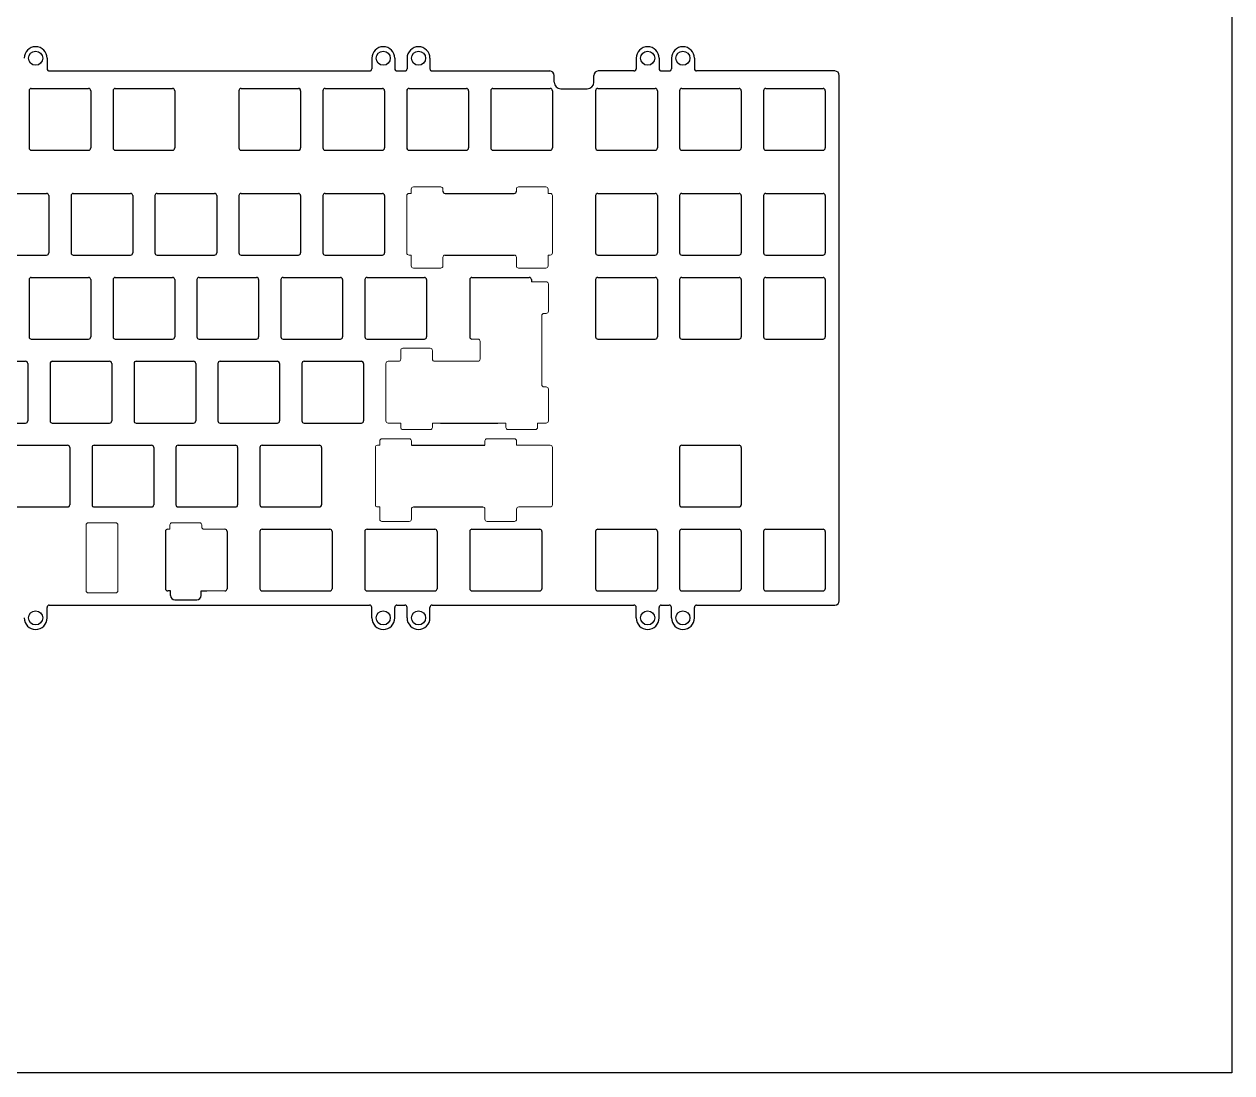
# Model space of a CAD drawing. Header units: millimetres. Extents: x 2604 to 3137, y 1244 to 1720.
# Drawn here: x 2862.5 to 3136.6, y 1244.1 to 1482 of the extents above; entities that cross this region are included whole.
import ezdxf

# ---------------------------------------------------------------- set-up
doc = ezdxf.new("R2010")
doc.units = ezdxf.units.MM

msp = doc.modelspace()

# ---------------------------------------------------------------- linework, layer by layer
for p, q in [((2867.67, 1474.28), (2867.67, 1471.88)), ((2941.37, 1474.28), (2941.37, 1471.88)), ((2946.57, 1474.28), (2946.57, 1471.88)), ((2949.37, 1474.28), (2949.37, 1471.88)), ((2954.57, 1474.28), (2954.57, 1471.88)), ((3001.37, 1474.28), (3001.37, 1471.88)), ((3006.57, 1474.28), (3006.57, 1471.88)), ((3009.37, 1474.28), (3009.37, 1471.88)), ((3014.57, 1474.28), (3014.57, 1471.88)), ((2868.17, 1471.38), (2940.87, 1471.38)), ((2947.07, 1471.38), (2948.87, 1471.38)), ((2955.07, 1471.38), (2981.77, 1471.38)), ((2982.77, 1468.86), (2982.77, 1470.4)), ((2991.77, 1468.86), (2991.77, 1470.38)), ((3000.87, 1471.38), (2992.77, 1471.38)), ((3007.07, 1471.38), (3008.87, 1471.38)), ((3046.47, 1471.38), (3015.07, 1471.38)), ((3047.47, 1351.18), (3047.47, 1470.38)), ((2863.59, 1466.91), (2863.59, 1453.91)), ((2864.09, 1467.41), (2877.09, 1467.41)), ((2877.59, 1466.91), (2877.59, 1453.91)), ((2882.64, 1466.91), (2882.64, 1453.91)), ((2883.14, 1467.41), (2896.14, 1467.41)), ((2896.64, 1466.91), (2896.64, 1453.91)), ((2911.22, 1466.91), (2911.22, 1453.91)), ((2911.72, 1467.41), (2924.72, 1467.41)), ((2925.22, 1466.91), (2925.22, 1453.91)), ((2930.27, 1466.91), (2930.27, 1453.91)), ((2930.77, 1467.41), (2943.77, 1467.41)), ((2944.27, 1466.91), (2944.27, 1453.91)), ((2949.32, 1466.91), (2949.32, 1453.91)), ((2949.82, 1467.41), (2962.82, 1467.41)), ((2963.32, 1466.91), (2963.32, 1453.91)), ((2968.37, 1466.91), (2968.37, 1453.91)), ((2968.87, 1467.41), (2981.87, 1467.41)), ((2982.37, 1466.91), (2982.37, 1453.91)), ((2984.27, 1467.36), (2990.27, 1467.36)), ((2992.17, 1466.91), (2992.17, 1453.91)), ((2992.67, 1467.41), (3005.67, 1467.41)), ((3006.17, 1466.91), (3006.17, 1453.91)), ((3011.22, 1466.91), (3011.22, 1453.91)), ((3011.72, 1467.41), (3024.72, 1467.41)), ((3025.22, 1466.91), (3025.22, 1453.91)), ((3030.27, 1466.91), (3030.27, 1453.91)), ((3030.77, 1467.41), (3043.77, 1467.41)), ((3044.27, 1466.91), (3044.27, 1453.91)), ((2864.09, 1453.41), (2877.09, 1453.41)), ((2883.14, 1453.41), (2896.14, 1453.41)), ((2911.72, 1453.41), (2924.72, 1453.41)), ((2930.77, 1453.41), (2943.77, 1453.41)), ((2949.82, 1453.41), (2962.82, 1453.41)), ((2968.87, 1453.41), (2981.87, 1453.41)), ((2992.67, 1453.41), (3005.67, 1453.41)), ((3011.72, 1453.41), (3024.72, 1453.41)), ((3030.77, 1453.41), (3043.77, 1453.41)), ((2854.56, 1443.6), (2867.56, 1443.6)), ((2868.06, 1443.1), (2868.06, 1430.1)), ((2873.11, 1443.1), (2873.11, 1430.1)), ((2873.61, 1443.6), (2886.61, 1443.6)), ((2887.11, 1443.1), (2887.11, 1430.1)), ((2892.16, 1443.1), (2892.16, 1430.1)), ((2892.66, 1443.6), (2905.66, 1443.6)), ((2906.16, 1443.1), (2906.16, 1430.1)), ((2911.21, 1443.1), (2911.21, 1430.1)), ((2911.71, 1443.6), (2924.71, 1443.6)), ((2925.21, 1443.1), (2925.21, 1430.1)), ((2930.26, 1443.1), (2930.26, 1430.1)), ((2930.76, 1443.6), (2943.76, 1443.6)), ((2944.26, 1443.1), (2944.26, 1430.1)), ((2958, 1443.6), (2973.68, 1443.6)), ((2992.17, 1443.1), (2992.17, 1430.1)), ((2992.67, 1443.6), (3005.67, 1443.6)), ((3006.17, 1443.1), (3006.17, 1430.1)), ((3011.22, 1443.1), (3011.22, 1430.1)), ((3011.72, 1443.6), (3024.72, 1443.6)), ((3025.22, 1443.1), (3025.22, 1430.1)), ((3030.27, 1443.1), (3030.27, 1430.1)), ((3030.77, 1443.6), (3043.77, 1443.6)), ((3044.27, 1443.1), (3044.27, 1430.1)), ((2854.56, 1429.6), (2867.56, 1429.6)), ((2873.61, 1429.6), (2886.61, 1429.6)), ((2892.66, 1429.6), (2905.66, 1429.6)), ((2911.71, 1429.6), (2924.71, 1429.6)), ((2930.76, 1429.6), (2943.76, 1429.6)), ((2958, 1429.6), (2973.68, 1429.6)), ((2992.67, 1429.6), (3005.67, 1429.6)), ((3011.72, 1429.6), (3024.72, 1429.6)), ((3030.77, 1429.6), (3043.77, 1429.6)), ((2863.59, 1424.05), (2863.59, 1411.05)), ((2864.09, 1424.55), (2877.09, 1424.55)), ((2877.59, 1424.05), (2877.59, 1411.05)), ((2882.64, 1424.05), (2882.64, 1411.05)), ((2883.14, 1424.55), (2896.14, 1424.55)), ((2896.64, 1424.05), (2896.64, 1411.05)), ((2901.69, 1424.05), (2901.69, 1411.05)), ((2902.19, 1424.55), (2915.19, 1424.55)), ((2915.69, 1424.05), (2915.69, 1411.05)), ((2920.74, 1424.05), (2920.74, 1411.05)), ((2921.24, 1424.55), (2934.24, 1424.55)), ((2934.74, 1424.05), (2934.74, 1411.05)), ((2939.79, 1424.05), (2939.79, 1411.05)), ((2940.29, 1424.55), (2953.29, 1424.55)), ((2953.79, 1424.05), (2953.79, 1411.05)), ((2963.6, 1424.05), (2963.6, 1411.05)), ((2964.1, 1424.55), (2977.1, 1424.55)), ((2977.6, 1424.05), (2977.6, 1423.56)), ((2992.17, 1424.05), (2992.17, 1411.05)), ((2992.67, 1424.55), (3005.67, 1424.55)), ((3006.17, 1424.05), (3006.17, 1411.05)), ((3011.22, 1424.05), (3011.22, 1411.05)), ((3011.72, 1424.55), (3024.72, 1424.55)), ((3025.22, 1424.05), (3025.22, 1411.05)), ((3030.27, 1424.05), (3030.27, 1411.05)), ((3030.77, 1424.55), (3043.77, 1424.55)), ((3044.27, 1424.05), (3044.27, 1411.05)), ((2864.09, 1410.55), (2877.09, 1410.55)), ((2883.14, 1410.55), (2896.14, 1410.55)), ((2902.19, 1410.55), (2915.19, 1410.55)), ((2921.24, 1410.55), (2934.24, 1410.55)), ((2940.29, 1410.55), (2953.29, 1410.55)), ((2992.67, 1410.55), (3005.67, 1410.55)), ((3011.72, 1410.55), (3024.72, 1410.55)), ((3030.77, 1410.55), (3043.77, 1410.55)), ((2849.8, 1405.5), (2862.8, 1405.5)), ((2863.3, 1405), (2863.3, 1392)), ((2868.35, 1405), (2868.35, 1392)), ((2868.85, 1405.5), (2881.85, 1405.5)), ((2882.35, 1405), (2882.35, 1392)), ((2887.4, 1405), (2887.4, 1392)), ((2887.9, 1405.5), (2900.9, 1405.5)), ((2901.4, 1405), (2901.4, 1392)), ((2906.45, 1405), (2906.45, 1392)), ((2906.95, 1405.5), (2919.95, 1405.5)), ((2920.45, 1405), (2920.45, 1392)), ((2925.5, 1405), (2925.5, 1392)), ((2926, 1405.5), (2939, 1405.5)), ((2939.5, 1405), (2939.5, 1392)), ((2849.8, 1391.5), (2862.8, 1391.5)), ((2868.85, 1391.5), (2881.85, 1391.5)), ((2887.9, 1391.5), (2900.9, 1391.5)), ((2906.95, 1391.5), (2919.95, 1391.5)), ((2926, 1391.5), (2939, 1391.5)), ((2956.96, 1391.5), (2969.96, 1391.5)), ((2859.32, 1386.45), (2872.32, 1386.45)), ((2872.82, 1385.95), (2872.82, 1372.95)), ((2877.87, 1385.95), (2877.87, 1372.95)), ((2878.37, 1386.45), (2891.37, 1386.45)), ((2891.87, 1385.95), (2891.87, 1372.95)), ((2896.92, 1385.95), (2896.92, 1372.95)), ((2897.42, 1386.45), (2910.42, 1386.45)), ((2910.92, 1385.95), (2910.92, 1372.95)), ((2915.97, 1385.95), (2915.97, 1372.95)), ((2916.47, 1386.45), (2929.47, 1386.45)), ((2929.97, 1385.95), (2929.97, 1372.95)), ((2950.36, 1386.45), (2967.03, 1386.45)), ((3011.22, 1385.95), (3011.22, 1372.95)), ((3011.72, 1386.45), (3024.72, 1386.45)), ((3025.22, 1385.95), (3025.22, 1372.95)), ((2859.32, 1372.45), (2872.32, 1372.45)), ((2878.37, 1372.45), (2891.37, 1372.45)), ((2897.42, 1372.45), (2910.42, 1372.45)), ((2916.47, 1372.45), (2929.47, 1372.45)), ((2950.86, 1372.45), (2966.53, 1372.45)), ((3011.72, 1372.45), (3024.72, 1372.45)), ((2894.54, 1366.9), (2894.54, 1353.9)), ((2908.54, 1366.9), (2908.54, 1353.9)), ((2915.97, 1366.9), (2915.97, 1353.9)), ((2916.47, 1367.4), (2931.86, 1367.4)), ((2932.36, 1366.9), (2932.36, 1353.9)), ((2939.78, 1366.9), (2939.78, 1353.9)), ((2940.28, 1367.4), (2955.67, 1367.4)), ((2956.17, 1366.9), (2956.17, 1353.9)), ((2963.59, 1366.9), (2963.59, 1353.9)), ((2964.09, 1367.4), (2979.48, 1367.4)), ((2979.98, 1366.9), (2979.98, 1353.9)), ((2992.17, 1366.9), (2992.17, 1353.9)), ((2992.67, 1367.4), (3005.67, 1367.4)), ((3006.17, 1366.9), (3006.17, 1353.9)), ((3011.22, 1366.9), (3011.22, 1353.9)), ((3011.72, 1367.4), (3024.72, 1367.4)), ((3025.22, 1366.9), (3025.22, 1353.9)), ((3030.27, 1366.9), (3030.27, 1353.9)), ((3030.77, 1367.4), (3043.77, 1367.4)), ((3044.27, 1366.9), (3044.27, 1353.9)), ((2895.66, 1353.4), (2895.04, 1353.4)), ((2895.66, 1353.4), (2895.66, 1353.4)), ((2895.66, 1352.4), (2895.66, 1353.4)), ((2896.66, 1351.4), (2901.66, 1351.4)), ((2902.66, 1353.4), (2902.66, 1353.4)), ((2902.66, 1352.4), (2902.66, 1353.4)), ((2902.66, 1353.4), (2903.94, 1353.4)), ((2916.47, 1353.4), (2931.86, 1353.4)), ((2940.28, 1353.4), (2955.67, 1353.4)), ((2964.09, 1353.4), (2979.48, 1353.4)), ((2992.67, 1353.4), (3005.67, 1353.4)), ((3011.72, 1353.4), (3024.72, 1353.4)), ((3030.77, 1353.4), (3043.77, 1353.4)), ((2867.67, 1347.28), (2867.67, 1349.68)), ((2868.17, 1350.18), (2940.87, 1350.18)), ((2941.37, 1347.28), (2941.37, 1349.68)), ((2946.57, 1347.28), (2946.57, 1349.68)), ((2947.07, 1350.18), (2948.87, 1350.18)), ((2949.37, 1347.28), (2949.37, 1349.68)), ((2954.57, 1347.28), (2954.57, 1349.68)), ((2955.07, 1350.18), (3000.87, 1350.18)), ((3001.37, 1347.28), (3001.37, 1349.68)), ((3006.57, 1347.28), (3006.57, 1349.68)), ((3007.07, 1350.18), (3008.87, 1350.18)), ((3009.37, 1347.28), (3009.37, 1349.68)), ((3014.57, 1347.28), (3014.57, 1349.68)), ((3015.07, 1350.18), (3046.47, 1350.18))]:
    msp.add_line(p, q)
at = {"color": 7, "linetype": 'Continuous', "lineweight": 15}
for p, q in [((2863.59, 1453.91), (2863.59, 1466.91)), ((2864.09, 1467.41), (2877.09, 1467.41)), ((2877.59, 1453.91), (2877.59, 1466.91)), ((2882.64, 1453.91), (2882.64, 1466.91)), ((2883.14, 1467.41), (2896.14, 1467.41)), ((2896.64, 1453.91), (2896.64, 1466.91)), ((2911.21, 1453.91), (2911.21, 1466.91)), ((2911.71, 1467.41), (2924.71, 1467.41)), ((2925.21, 1453.91), (2925.21, 1466.91)), ((2930.26, 1453.91), (2930.26, 1466.91)), ((2930.76, 1467.41), (2943.76, 1467.41)), ((2944.26, 1453.91), (2944.26, 1466.91)), ((2949.31, 1453.91), (2949.31, 1466.91)), ((2949.81, 1467.41), (2962.81, 1467.41)), ((2963.31, 1453.91), (2963.31, 1466.91)), ((2968.36, 1453.91), (2968.36, 1466.91)), ((2968.86, 1467.41), (2981.86, 1467.41)), ((2982.36, 1453.91), (2982.36, 1466.91)), ((2992.17, 1453.91), (2992.17, 1466.91)), ((2992.67, 1467.41), (3005.67, 1467.41)), ((3006.17, 1453.91), (3006.17, 1466.91)), ((3011.22, 1453.91), (3011.22, 1466.91)), ((3011.72, 1467.41), (3024.72, 1467.41)), ((3025.22, 1453.91), (3025.22, 1466.91)), ((3030.27, 1453.91), (3030.27, 1466.91)), ((3030.77, 1467.41), (3043.77, 1467.41)), ((3044.27, 1453.91), (3044.27, 1466.91)), ((2864.09, 1453.41), (2877.09, 1453.41)), ((2883.14, 1453.41), (2896.14, 1453.41)), ((2911.71, 1453.41), (2924.71, 1453.41)), ((2930.76, 1453.41), (2943.76, 1453.41)), ((2949.81, 1453.41), (2962.81, 1453.41)), ((2968.86, 1453.41), (2981.86, 1453.41)), ((2992.67, 1453.41), (3005.67, 1453.41)), ((3011.72, 1453.41), (3024.72, 1453.41)), ((3030.77, 1453.41), (3043.77, 1453.41)), ((2950.3, 1443.6), (2950.3, 1444.58)), ((2950.8, 1445.08), (2957, 1445.08)), ((2957.5, 1444.1), (2957.5, 1444.58)), ((2974.18, 1444.1), (2974.18, 1444.58)), ((2974.67, 1445.08), (2980.88, 1445.08)), ((2981.38, 1443.6), (2981.38, 1444.58)), ((2854.56, 1443.6), (2867.56, 1443.6)), ((2868.06, 1430.1), (2868.06, 1443.1)), ((2873.11, 1430.1), (2873.11, 1443.1)), ((2873.61, 1443.6), (2886.61, 1443.6)), ((2887.11, 1430.1), (2887.11, 1443.1)), ((2892.16, 1430.1), (2892.16, 1443.1)), ((2892.66, 1443.6), (2905.66, 1443.6)), ((2906.16, 1430.1), (2906.16, 1443.1)), ((2911.21, 1430.1), (2911.21, 1443.1)), ((2911.71, 1443.6), (2924.71, 1443.6)), ((2925.21, 1430.1), (2925.21, 1443.1)), ((2930.26, 1430.1), (2930.26, 1443.1)), ((2930.76, 1443.6), (2943.76, 1443.6)), ((2944.26, 1430.1), (2944.26, 1443.1)), ((2949.31, 1430.1), (2949.31, 1443.1)), ((2949.81, 1443.6), (2950.3, 1443.6)), ((2981.38, 1443.6), (2981.86, 1443.6)), ((2982.36, 1430.1), (2982.36, 1443.1)), ((2992.17, 1430.1), (2992.17, 1443.1)), ((2992.67, 1443.6), (3005.67, 1443.6)), ((3006.17, 1430.1), (3006.17, 1443.1)), ((3011.22, 1430.1), (3011.22, 1443.1)), ((3011.72, 1443.6), (3024.72, 1443.6)), ((3025.22, 1430.1), (3025.22, 1443.1)), ((3030.27, 1430.1), (3030.27, 1443.1)), ((3030.77, 1443.6), (3043.77, 1443.6)), ((3044.27, 1430.1), (3044.27, 1443.1)), ((2854.56, 1429.6), (2867.56, 1429.6)), ((2873.61, 1429.6), (2886.61, 1429.6)), ((2892.66, 1429.6), (2905.66, 1429.6)), ((2911.71, 1429.6), (2924.71, 1429.6)), ((2930.76, 1429.6), (2943.76, 1429.6)), ((2949.81, 1429.6), (2950.3, 1429.6)), ((2950.3, 1427.14), (2950.3, 1429.6)), ((2957.5, 1427.14), (2957.5, 1429.1)), ((2974.18, 1427.14), (2974.18, 1429.1)), ((2981.38, 1429.6), (2981.86, 1429.6)), ((2981.38, 1427.14), (2981.38, 1429.6)), ((2992.67, 1429.6), (3005.67, 1429.6)), ((3011.72, 1429.6), (3024.72, 1429.6)), ((3030.77, 1429.6), (3043.77, 1429.6)), ((2950.8, 1426.64), (2957, 1426.64)), ((2974.67, 1426.64), (2980.88, 1426.64)), ((2863.59, 1411.05), (2863.59, 1424.05)), ((2864.09, 1424.55), (2877.09, 1424.55)), ((2877.59, 1411.05), (2877.59, 1424.05)), ((2882.64, 1411.05), (2882.64, 1424.05)), ((2883.14, 1424.55), (2896.14, 1424.55)), ((2896.64, 1411.05), (2896.64, 1424.05)), ((2901.69, 1411.05), (2901.69, 1424.05)), ((2902.19, 1424.55), (2915.19, 1424.55)), ((2915.69, 1411.05), (2915.69, 1424.05)), ((2920.74, 1411.05), (2920.74, 1424.05)), ((2921.24, 1424.55), (2934.24, 1424.55)), ((2934.74, 1411.05), (2934.74, 1424.05)), ((2939.79, 1411.05), (2939.79, 1424.05)), ((2940.29, 1424.55), (2953.29, 1424.55)), ((2953.79, 1411.05), (2953.79, 1424.05)), ((2977.6, 1423.56), (2977.6, 1424.05)), ((2977.6, 1423.56), (2980.93, 1423.56)), ((2981.43, 1423.06), (2981.43, 1416.86)), ((2992.17, 1411.05), (2992.17, 1424.05)), ((2992.67, 1424.55), (3005.67, 1424.55)), ((3006.17, 1411.05), (3006.17, 1424.05)), ((3011.22, 1411.05), (3011.22, 1424.05)), ((3011.72, 1424.55), (3024.72, 1424.55)), ((3025.22, 1411.05), (3025.22, 1424.05)), ((3030.27, 1411.05), (3030.27, 1424.05)), ((3030.77, 1424.55), (3043.77, 1424.55)), ((3044.27, 1411.05), (3044.27, 1424.05)), ((2979.95, 1415.86), (2979.95, 1400.19)), ((2980.45, 1416.36), (2980.93, 1416.36)), ((2864.09, 1410.55), (2877.09, 1410.55)), ((2883.14, 1410.55), (2896.14, 1410.55)), ((2902.19, 1410.55), (2915.19, 1410.55)), ((2921.24, 1410.55), (2934.24, 1410.55)), ((2940.29, 1410.55), (2953.29, 1410.55)), ((2964.1, 1410.55), (2965.45, 1410.55)), ((2965.95, 1410.05), (2965.95, 1406)), ((2992.67, 1410.55), (3005.67, 1410.55)), ((3011.72, 1410.55), (3024.72, 1410.55)), ((3030.77, 1410.55), (3043.77, 1410.55)), ((2947.92, 1407.95), (2947.92, 1406)), ((2954.62, 1408.45), (2948.42, 1408.45)), ((2955.12, 1407.95), (2955.12, 1406)), ((2849.8, 1405.5), (2862.8, 1405.5)), ((2863.3, 1392), (2863.3, 1405)), ((2868.35, 1392), (2868.35, 1405)), ((2868.85, 1405.5), (2881.85, 1405.5)), ((2882.35, 1392), (2882.35, 1405)), ((2887.4, 1392), (2887.4, 1405)), ((2887.9, 1405.5), (2900.9, 1405.5)), ((2901.4, 1392), (2901.4, 1405)), ((2906.45, 1392), (2906.45, 1405)), ((2906.95, 1405.5), (2919.95, 1405.5)), ((2920.45, 1392), (2920.45, 1405)), ((2925.5, 1392), (2925.5, 1405)), ((2926, 1405.5), (2939, 1405.5)), ((2939.5, 1392), (2939.5, 1405)), ((2944.55, 1405), (2944.55, 1392)), ((2947.42, 1405.5), (2945.05, 1405.5)), ((2965.45, 1405.5), (2955.62, 1405.5)), ((2980.45, 1399.69), (2980.93, 1399.69)), ((2981.43, 1399.19), (2981.43, 1392)), ((2849.8, 1391.5), (2862.8, 1391.5)), ((2868.85, 1391.5), (2881.85, 1391.5)), ((2887.9, 1391.5), (2900.9, 1391.5)), ((2906.95, 1391.5), (2919.95, 1391.5)), ((2926, 1391.5), (2939, 1391.5)), ((2947.92, 1391.5), (2945.05, 1391.5)), ((2947.92, 1390.51), (2947.92, 1391.5)), ((2954.62, 1390.01), (2948.42, 1390.01)), ((2971.79, 1391.5), (2955.12, 1391.5)), ((2955.12, 1391.5), (2955.12, 1390.51)), ((2971.79, 1391.5), (2971.79, 1390.51)), ((2978.49, 1390.01), (2972.29, 1390.01)), ((2978.99, 1391.5), (2980.93, 1391.5)), ((2978.99, 1391.5), (2978.99, 1390.51)), ((2943.16, 1386.45), (2943.16, 1387.43)), ((2943.66, 1387.93), (2949.86, 1387.93)), ((2950.36, 1386.45), (2950.36, 1387.43)), ((2967.03, 1386.45), (2967.03, 1387.43)), ((2967.53, 1387.93), (2973.73, 1387.93)), ((2974.23, 1386.45), (2974.23, 1387.43)), ((2859.32, 1386.45), (2872.32, 1386.45)), ((2872.82, 1372.95), (2872.82, 1385.95)), ((2877.87, 1372.95), (2877.87, 1385.95)), ((2878.37, 1386.45), (2891.37, 1386.45)), ((2891.87, 1372.95), (2891.87, 1385.95)), ((2896.92, 1372.95), (2896.92, 1385.95)), ((2897.42, 1386.45), (2910.42, 1386.45)), ((2910.92, 1372.95), (2910.92, 1385.95)), ((2915.97, 1372.95), (2915.97, 1385.95)), ((2916.47, 1386.45), (2929.47, 1386.45)), ((2929.97, 1372.95), (2929.97, 1385.95)), ((2942.17, 1372.95), (2942.17, 1385.95)), ((2942.67, 1386.45), (2943.16, 1386.45)), ((2981.86, 1386.45), (2974.23, 1386.45)), ((2982.36, 1372.95), (2982.36, 1385.95)), ((3011.22, 1372.95), (3011.22, 1385.95)), ((3011.72, 1386.45), (3024.72, 1386.45)), ((3025.22, 1372.95), (3025.22, 1385.95)), ((2859.32, 1372.45), (2872.32, 1372.45)), ((2878.37, 1372.45), (2891.37, 1372.45)), ((2897.42, 1372.45), (2910.42, 1372.45)), ((2916.47, 1372.45), (2929.47, 1372.45)), ((2942.67, 1372.45), (2943.16, 1372.45)), ((2943.16, 1369.69), (2943.16, 1372.45)), ((2950.36, 1369.69), (2950.36, 1371.95)), ((2967.03, 1369.69), (2967.03, 1371.95)), ((2974.23, 1369.69), (2974.23, 1371.95)), ((2981.86, 1372.45), (2974.73, 1372.45)), ((3011.72, 1372.45), (3024.72, 1372.45)), ((2876.54, 1353.44), (2876.54, 1368.38)), ((2877.04, 1368.88), (2883.24, 1368.88)), ((2883.74, 1353.44), (2883.74, 1368.38)), ((2895.56, 1367.4), (2895.56, 1368.38)), ((2896.06, 1368.88), (2902.26, 1368.88)), ((2902.76, 1367.9), (2902.76, 1368.38)), ((2943.66, 1369.19), (2949.86, 1369.19)), ((2967.53, 1369.19), (2973.73, 1369.19)), ((2894.54, 1353.9), (2894.54, 1366.9)), ((2895.04, 1367.4), (2895.56, 1367.4)), ((2908.04, 1367.4), (2903.26, 1367.4)), ((2908.54, 1353.9), (2908.54, 1366.9)), ((2915.97, 1353.9), (2915.97, 1366.9)), ((2916.47, 1367.4), (2931.86, 1367.4)), ((2932.36, 1353.9), (2932.36, 1366.9)), ((2939.79, 1353.9), (2939.79, 1366.9)), ((2940.29, 1367.4), (2955.67, 1367.4)), ((2956.17, 1353.9), (2956.17, 1366.9)), ((2963.6, 1353.9), (2963.6, 1366.9)), ((2964.1, 1367.4), (2979.48, 1367.4)), ((2979.98, 1353.9), (2979.98, 1366.9)), ((2992.17, 1353.9), (2992.17, 1366.9)), ((2992.67, 1367.4), (3005.67, 1367.4)), ((3006.17, 1353.9), (3006.17, 1366.9)), ((3011.22, 1353.9), (3011.22, 1366.9)), ((3011.72, 1367.4), (3024.72, 1367.4)), ((3025.22, 1353.9), (3025.22, 1366.9)), ((3030.27, 1353.9), (3030.27, 1366.9)), ((3030.77, 1367.4), (3043.77, 1367.4)), ((3044.27, 1353.9), (3044.27, 1366.9)), ((2877.04, 1352.94), (2883.24, 1352.94)), ((2895.04, 1353.4), (2895.36, 1353.4)), ((2908.04, 1353.4), (2902.96, 1353.4)), ((2916.47, 1353.4), (2931.86, 1353.4)), ((2940.29, 1353.4), (2955.67, 1353.4)), ((2964.1, 1353.4), (2979.48, 1353.4)), ((2992.67, 1353.4), (3005.67, 1353.4)), ((3011.72, 1353.4), (3024.72, 1353.4)), ((3030.77, 1353.4), (3043.77, 1353.4))]:
    msp.add_line(p, q, dxfattribs=at)
msp.add_lwpolyline([(2603.59, 1719.96), (3136.55, 1719.96), (3136.55, 1244.05), (2603.59, 1244.05)], close=True)
for centre in [(2865.07, 1474.28), (2943.97, 1474.28), (2951.97, 1474.28), (3003.97, 1474.28), (3011.97, 1474.28), (2865.07, 1347.28), (2943.97, 1347.28), (2951.97, 1347.28), (3003.97, 1347.28), (3011.97, 1347.28)]:
    msp.add_circle(centre, 1.6)
for centre, radius, start, end in [((2865.07, 1474.28), 2.6, 0, 180), ((2943.97, 1474.28), 2.6, 0, 180), ((2951.97, 1474.28), 2.6, 0, 180), ((3003.97, 1474.28), 2.6, 0, 180), ((3011.97, 1474.28), 2.6, 0, 180), ((2868.17, 1471.88), 0.5, 180, 270), ((2940.87, 1471.88), 0.5, 270, 0), ((2947.07, 1471.88), 0.5, 180, 270), ((2948.87, 1471.88), 0.5, 270, 0), ((2955.07, 1471.88), 0.5, 180, 270), ((3000.87, 1471.88), 0.5, 270, 0), ((3007.07, 1471.88), 0.5, 180, 270), ((3008.87, 1471.88), 0.5, 270, 0), ((3015.07, 1471.88), 0.5, 180, 270), ((2981.77, 1470.38), 1, 360, 90), ((2992.77, 1470.38), 1, 90, 180), ((3046.47, 1470.38), 1, 0, 90), ((2864.09, 1466.91), 0.5, 90, 180), ((2877.09, 1466.91), 0.5, 0, 90), ((2883.14, 1466.91), 0.5, 90, 180), ((2896.14, 1466.91), 0.5, 0, 90), ((2911.72, 1466.91), 0.5, 90, 180), ((2924.72, 1466.91), 0.5, 0, 90), ((2930.77, 1466.91), 0.5, 90, 180), ((2943.77, 1466.91), 0.5, 0, 90), ((2949.82, 1466.91), 0.5, 90, 180), ((2962.82, 1466.91), 0.5, 0, 90), ((2968.87, 1466.91), 0.5, 90, 180), ((2981.87, 1466.91), 0.5, 0, 90), ((2984.27, 1468.86), 1.5, 180, 270), ((2990.27, 1468.86), 1.5, 270, 0), ((2992.67, 1466.91), 0.5, 90, 180), ((3005.67, 1466.91), 0.5, 0, 90), ((3011.72, 1466.91), 0.5, 90, 180), ((3024.72, 1466.91), 0.5, 0, 90), ((3030.77, 1466.91), 0.5, 90, 180), ((3043.77, 1466.91), 0.5, 0, 90), ((2864.09, 1453.91), 0.5, 180, 270), ((2877.09, 1453.91), 0.5, 270, 0), ((2883.14, 1453.91), 0.5, 180, 270), ((2896.14, 1453.91), 0.5, 270, 0), ((2911.72, 1453.91), 0.5, 180, 270), ((2924.72, 1453.91), 0.5, 270, 0), ((2930.77, 1453.91), 0.5, 180, 270), ((2943.77, 1453.91), 0.5, 270, 0), ((2949.82, 1453.91), 0.5, 180, 270), ((2962.82, 1453.91), 0.5, 270, 0), ((2968.87, 1453.91), 0.5, 180, 270), ((2981.87, 1453.91), 0.5, 270, 0), ((2992.67, 1453.91), 0.5, 180, 270), ((3005.67, 1453.91), 0.5, 270, 0), ((3011.72, 1453.91), 0.5, 180, 270), ((3024.72, 1453.91), 0.5, 270, 0), ((3030.77, 1453.91), 0.5, 180, 270), ((3043.77, 1453.91), 0.5, 270, 0), ((2867.56, 1443.1), 0.5, 0, 90), ((2873.61, 1443.1), 0.5, 90, 180), ((2886.61, 1443.1), 0.5, 0, 90), ((2892.66, 1443.1), 0.5, 90, 180), ((2905.66, 1443.1), 0.5, 0, 90), ((2911.71, 1443.1), 0.5, 90, 180), ((2924.71, 1443.1), 0.5, 0, 90), ((2930.76, 1443.1), 0.5, 90, 180), ((2943.76, 1443.1), 0.5, 0, 90), ((2958, 1444.1), 0.5, 180, 270), ((2973.68, 1444.1), 0.5, 270, 0), ((2992.67, 1443.1), 0.5, 90, 180), ((3005.67, 1443.1), 0.5, 0, 90), ((3011.72, 1443.1), 0.5, 90, 180), ((3024.72, 1443.1), 0.5, 0, 90), ((3030.77, 1443.1), 0.5, 90, 180), ((3043.77, 1443.1), 0.5, 0, 90), ((2867.56, 1430.1), 0.5, 270, 0), ((2873.61, 1430.1), 0.5, 180, 270), ((2886.61, 1430.1), 0.5, 270, 0), ((2892.66, 1430.1), 0.5, 180, 270), ((2905.66, 1430.1), 0.5, 270, 0), ((2911.71, 1430.1), 0.5, 180, 270), ((2924.71, 1430.1), 0.5, 270, 0), ((2930.76, 1430.1), 0.5, 180, 270), ((2943.76, 1430.1), 0.5, 270, 0), ((2992.67, 1430.1), 0.5, 180, 270), ((3005.67, 1430.1), 0.5, 270, 0), ((3011.72, 1430.1), 0.5, 180, 270), ((3024.72, 1430.1), 0.5, 270, 0), ((3030.77, 1430.1), 0.5, 180, 270), ((3043.77, 1430.1), 0.5, 270, 0), ((2864.09, 1424.05), 0.5, 90, 180), ((2877.09, 1424.05), 0.5, 0, 90), ((2883.14, 1424.05), 0.5, 90, 180), ((2896.14, 1424.05), 0.5, 0, 90), ((2902.19, 1424.05), 0.5, 90, 180), ((2915.19, 1424.05), 0.5, 0, 90), ((2921.24, 1424.05), 0.5, 90, 180), ((2934.24, 1424.05), 0.5, 0, 90), ((2940.29, 1424.05), 0.5, 90, 180), ((2953.29, 1424.05), 0.5, 0, 90), ((2964.1, 1424.05), 0.5, 90, 180), ((2977.1, 1424.05), 0.5, 0, 90), ((2992.67, 1424.05), 0.5, 90, 180), ((3005.67, 1424.05), 0.5, 0, 90), ((3011.72, 1424.05), 0.5, 90, 180), ((3024.72, 1424.05), 0.5, 0, 90), ((3030.77, 1424.05), 0.5, 90, 180), ((3043.77, 1424.05), 0.5, 0, 90), ((2864.09, 1411.05), 0.5, 180, 270), ((2877.09, 1411.05), 0.5, 270, 0), ((2883.14, 1411.05), 0.5, 180, 270), ((2896.14, 1411.05), 0.5, 270, 0), ((2902.19, 1411.05), 0.5, 180, 270), ((2915.19, 1411.05), 0.5, 270, 0), ((2921.24, 1411.05), 0.5, 180, 270), ((2934.24, 1411.05), 0.5, 270, 0), ((2940.29, 1411.05), 0.5, 180, 270), ((2953.29, 1411.05), 0.5, 270, 0), ((2964.1, 1411.05), 0.5, 180, 270), ((2992.67, 1411.05), 0.5, 180, 270), ((3005.67, 1411.05), 0.5, 270, 0), ((3011.72, 1411.05), 0.5, 180, 270), ((3024.72, 1411.05), 0.5, 270, 0), ((3030.77, 1411.05), 0.5, 180, 270), ((3043.77, 1411.05), 0.5, 270, 0), ((2862.8, 1405), 0.5, 0, 90), ((2868.85, 1405), 0.5, 90, 180), ((2881.85, 1405), 0.5, 0, 90), ((2887.9, 1405), 0.5, 90, 180), ((2900.9, 1405), 0.5, 0, 90), ((2906.95, 1405), 0.5, 90, 180), ((2919.95, 1405), 0.5, 0, 90), ((2926, 1405), 0.5, 90, 180), ((2939, 1405), 0.5, 0, 90), ((2862.8, 1392), 0.5, 270, 0), ((2868.85, 1392), 0.5, 180, 270), ((2881.85, 1392), 0.5, 270, 0), ((2887.9, 1392), 0.5, 180, 270), ((2900.9, 1392), 0.5, 270, 0), ((2906.95, 1392), 0.5, 180, 270), ((2919.95, 1392), 0.5, 270, 0), ((2926, 1392), 0.5, 180, 270), ((2939, 1392), 0.5, 270, 0), ((2872.32, 1385.95), 0.5, 0, 90), ((2878.37, 1385.95), 0.5, 90, 180), ((2891.37, 1385.95), 0.5, 0, 90), ((2897.42, 1385.95), 0.5, 90, 180), ((2910.42, 1385.95), 0.5, 0, 90), ((2916.47, 1385.95), 0.5, 90, 180), ((2929.47, 1385.95), 0.5, 0, 90), ((3011.72, 1385.95), 0.5, 90, 180), ((3024.72, 1385.95), 0.5, 0, 90), ((2872.32, 1372.95), 0.5, 270, 0), ((2878.37, 1372.95), 0.5, 180, 270), ((2891.37, 1372.95), 0.5, 270, 0), ((2897.42, 1372.95), 0.5, 180, 270), ((2910.42, 1372.95), 0.5, 270, 0), ((2916.47, 1372.95), 0.5, 180, 270), ((2929.47, 1372.95), 0.5, 270, 0), ((3011.72, 1372.95), 0.5, 180, 270), ((3024.72, 1372.95), 0.5, 270, 0), ((2895.04, 1366.9), 0.5, 90, 180), ((2908.04, 1366.9), 0.5, 0, 90), ((2916.47, 1366.9), 0.5, 90, 180), ((2931.86, 1366.9), 0.5, 0, 90), ((2940.28, 1366.9), 0.5, 90, 180), ((2955.67, 1366.9), 0.5, 0, 90), ((2964.09, 1366.9), 0.5, 90, 180), ((2979.48, 1366.9), 0.5, 0, 90), ((2992.67, 1366.9), 0.5, 90, 180), ((3005.67, 1366.9), 0.5, 0, 90), ((3011.72, 1366.9), 0.5, 90, 180), ((3024.72, 1366.9), 0.5, 0, 90), ((3030.77, 1366.9), 0.5, 90, 180), ((3043.77, 1366.9), 0.5, 0, 90), ((2895.04, 1353.9), 0.5, 180, 270), ((2896.66, 1352.4), 1, 180, 270), ((2901.66, 1352.4), 1, 270, 360), ((2908.04, 1353.9), 0.5, 270, 0), ((2916.47, 1353.9), 0.5, 180, 270), ((2931.86, 1353.9), 0.5, 270, 0), ((2940.28, 1353.9), 0.5, 180, 270), ((2955.67, 1353.9), 0.5, 270, 0), ((2964.09, 1353.9), 0.5, 180, 270), ((2979.48, 1353.9), 0.5, 270, 0), ((2992.67, 1353.9), 0.5, 180, 270), ((3005.67, 1353.9), 0.5, 270, 0), ((3011.72, 1353.9), 0.5, 180, 270), ((3024.72, 1353.9), 0.5, 270, 0), ((3030.77, 1353.9), 0.5, 180, 270), ((3043.77, 1353.9), 0.5, 270, 0), ((2868.17, 1349.68), 0.5, 90, 180), ((2940.87, 1349.68), 0.5, 0, 90), ((2947.07, 1349.68), 0.5, 90, 180), ((2948.87, 1349.68), 0.5, 0, 90), ((2955.07, 1349.68), 0.5, 90, 180), ((3000.87, 1349.68), 0.5, 0, 90), ((3007.07, 1349.68), 0.5, 90, 180), ((3008.87, 1349.68), 0.5, 0, 90), ((3015.07, 1349.68), 0.5, 90, 180), ((3046.47, 1351.18), 1, 270, 0), ((2865.07, 1347.28), 2.6, 180, 360), ((2943.97, 1347.28), 2.6, 180, 360), ((2951.97, 1347.28), 2.6, 180, 360), ((3003.97, 1347.28), 2.6, 180, 360), ((3011.97, 1347.28), 2.6, 180, 360)]:
    msp.add_arc(centre, radius, start, end)
for centre, start, end in [((2864.09, 1466.91), 89.9999, 179.9998), ((2877.09, 1466.91), 359.9999, 90), ((2883.14, 1466.91), 89.9999, 179.9998), ((2896.14, 1466.91), 359.9999, 90), ((2911.71, 1466.91), 89.9991, 179.9998), ((2924.71, 1466.91), 359.9999, 89.9997), ((2930.76, 1466.91), 89.9991, 179.9998), ((2943.76, 1466.91), 359.9999, 89.9997), ((2949.81, 1466.91), 89.9999, 179.9998), ((2962.81, 1466.91), 359.9999, 90), ((2968.86, 1466.91), 89.9999, 179.9998), ((2981.86, 1466.91), 359.9999, 90), ((2992.67, 1466.91), 89.9991, 179.9998), ((3005.67, 1466.91), 359.9999, 89.9997), ((3011.72, 1466.91), 89.9991, 179.9998), ((3024.72, 1466.91), 359.9999, 89.9997), ((3030.77, 1466.91), 89.9991, 179.9998), ((3043.77, 1466.91), 359.9999, 89.9997), ((2864.09, 1453.91), 179.9998, 270.0001), ((2877.09, 1453.91), 270, 0.0005), ((2883.14, 1453.91), 179.9998, 270.0001), ((2896.14, 1453.91), 270, 0.0005), ((2911.71, 1453.91), 179.9998, 270.0009), ((2924.71, 1453.91), 270.0003, 0.0005), ((2930.76, 1453.91), 179.9998, 270.0009), ((2943.76, 1453.91), 270.0003, 0.0005), ((2949.81, 1453.91), 179.9998, 270.0001), ((2962.81, 1453.91), 270, 0.0005), ((2968.86, 1453.91), 179.9998, 270.0001), ((2981.86, 1453.91), 270, 0.0005), ((2992.67, 1453.91), 179.9998, 270.0009), ((3005.67, 1453.91), 270.0003, 0.0005), ((3011.72, 1453.91), 179.9998, 270.0009), ((3024.72, 1453.91), 270.0003, 0.0005), ((3030.77, 1453.91), 179.9998, 270.0009), ((3043.77, 1453.91), 270.0003, 0.0005), ((2950.8, 1444.58), 90, 180), ((2957, 1444.58), 0, 90), ((2974.67, 1444.58), 90, 180), ((2980.88, 1444.58), 0, 90), ((2867.56, 1443.1), 359.9999, 89.9997), ((2873.61, 1443.1), 89.9991, 179.9998), ((2886.61, 1443.1), 359.9999, 89.9997), ((2892.66, 1443.1), 89.9991, 179.9998), ((2905.66, 1443.1), 359.9999, 89.9997), ((2911.71, 1443.1), 89.9991, 179.9998), ((2924.71, 1443.1), 359.9999, 89.9997), ((2930.76, 1443.1), 89.9991, 179.9998), ((2943.76, 1443.1), 359.9999, 89.9997), ((2949.81, 1443.1), 89.9991, 179.9998), ((2981.86, 1443.1), 0.0002, 89.8896), ((2992.67, 1443.1), 89.9991, 179.9998), ((3005.67, 1443.1), 359.9999, 89.9997), ((3011.72, 1443.1), 89.9991, 179.9998), ((3024.72, 1443.1), 359.9999, 89.9997), ((3030.77, 1443.1), 89.9991, 179.9998), ((3043.77, 1443.1), 359.9999, 89.9997), ((2867.56, 1430.1), 270.0003, 0.0005), ((2873.61, 1430.1), 179.9998, 270.0009), ((2886.61, 1430.1), 270.0003, 0.0005), ((2892.66, 1430.1), 179.9998, 270.0009), ((2905.66, 1430.1), 270.0003, 0.0005), ((2911.71, 1430.1), 179.9998, 270.0009), ((2924.71, 1430.1), 270.0003, 0.0005), ((2930.76, 1430.1), 179.9998, 270.0009), ((2943.76, 1430.1), 270.0003, 0.0005), ((2949.81, 1430.1), 179.9998, 270.0009), ((2958, 1429.1), 90, 180), ((2973.68, 1429.1), 0, 90), ((2981.86, 1430.1), 270.0818, 0.0002), ((2992.67, 1430.1), 179.9998, 270.0009), ((3005.67, 1430.1), 270.0003, 0.0005), ((3011.72, 1430.1), 179.9998, 270.0009), ((3024.72, 1430.1), 270.0003, 0.0005), ((3030.77, 1430.1), 179.9998, 270.0009), ((3043.77, 1430.1), 270.0003, 0.0005), ((2950.8, 1427.14), 180, 270), ((2957, 1427.14), 270, 0), ((2974.67, 1427.14), 180, 270), ((2980.88, 1427.14), 270, 0), ((2864.09, 1424.05), 89.9999, 179.9998), ((2877.09, 1424.05), 359.9999, 90), ((2883.14, 1424.05), 89.9999, 179.9998), ((2896.14, 1424.05), 359.9999, 90), ((2902.19, 1424.05), 89.9991, 179.9998), ((2915.19, 1424.05), 359.9999, 89.9997), ((2921.24, 1424.05), 89.9991, 179.9998), ((2934.24, 1424.05), 359.9999, 89.9997), ((2940.29, 1424.05), 89.9991, 179.9998), ((2953.29, 1424.05), 359.9999, 89.9997), ((2980.93, 1423.06), 0, 90), ((2992.67, 1424.05), 89.9991, 179.9998), ((3005.67, 1424.05), 359.9999, 89.9997), ((3011.72, 1424.05), 89.9991, 179.9998), ((3024.72, 1424.05), 359.9999, 89.9997), ((3030.77, 1424.05), 89.9991, 179.9998), ((3043.77, 1424.05), 359.9999, 89.9997), ((2980.45, 1415.86), 90, 180), ((2980.93, 1416.86), 270, 0), ((2864.09, 1411.05), 179.9998, 270.0001), ((2877.09, 1411.05), 270, 0.0005), ((2883.14, 1411.05), 179.9998, 270.0001), ((2896.14, 1411.05), 270, 0.0005), ((2902.19, 1411.05), 179.9998, 270.0009), ((2915.19, 1411.05), 270.0003, 0.0005), ((2921.24, 1411.05), 179.9998, 270.0009), ((2934.24, 1411.05), 270.0003, 0.0005), ((2940.29, 1411.05), 179.9998, 270.0009), ((2953.29, 1411.05), 270.0003, 0.0005), ((2965.45, 1410.05), 0, 90), ((2992.67, 1411.05), 179.9998, 270.0009), ((3005.67, 1411.05), 270.0003, 0.0005), ((3011.72, 1411.05), 179.9998, 270.0009), ((3024.72, 1411.05), 270.0003, 0.0005), ((3030.77, 1411.05), 179.9998, 270.0009), ((3043.77, 1411.05), 270.0003, 0.0005), ((2948.42, 1407.95), 90, 180), ((2954.62, 1407.95), 0, 90), ((2862.8, 1405), 359.9999, 90), ((2868.85, 1405), 89.9999, 179.9998), ((2881.85, 1405), 359.9999, 90), ((2887.9, 1405), 89.9999, 179.9998), ((2900.9, 1405), 359.9999, 90), ((2906.95, 1405), 89.9999, 179.9998), ((2919.95, 1405), 359.9999, 90), ((2926, 1405), 89.9999, 179.9998), ((2939, 1405), 359.9999, 90), ((2945.05, 1405), 90.0818, 180.0002), ((2947.42, 1406), 270, 0), ((2955.62, 1406), 180, 270), ((2965.45, 1406), 270, 0), ((2980.45, 1400.19), 180, 270), ((2980.93, 1399.19), 0, 90), ((2862.8, 1392), 270, 0.0005), ((2868.85, 1392), 179.9998, 270.0001), ((2881.85, 1392), 270, 0.0005), ((2887.9, 1392), 179.9998, 270.0001), ((2900.9, 1392), 270, 0.0005), ((2906.95, 1392), 179.9998, 270.0001), ((2919.95, 1392), 270, 0.0005), ((2926, 1392), 179.9998, 270.0001), ((2939, 1392), 270, 0.0005), ((2945.05, 1392), 180.0002, 269.8896), ((2948.42, 1390.51), 180, 270), ((2954.62, 1390.51), 270, 0), ((2972.29, 1390.51), 180, 270), ((2978.49, 1390.51), 270, 0), ((2980.93, 1392), 269.9991, 0), ((2943.66, 1387.43), 90, 180), ((2949.86, 1387.43), 0, 90), ((2967.53, 1387.43), 90, 180), ((2973.73, 1387.43), 0, 90), ((2872.32, 1385.95), 359.9999, 89.9997), ((2878.37, 1385.95), 89.9991, 179.9998), ((2891.37, 1385.95), 359.9999, 89.9997), ((2897.42, 1385.95), 89.9991, 179.9998), ((2910.42, 1385.95), 359.9999, 89.9997), ((2916.47, 1385.95), 89.9991, 179.9998), ((2929.47, 1385.95), 359.9999, 89.9997), ((2942.67, 1385.95), 90, 180), ((2981.86, 1385.95), 0, 90), ((3011.72, 1385.95), 89.9991, 179.9998), ((3024.72, 1385.95), 359.9999, 89.9997), ((2872.32, 1372.95), 270.0003, 0.0005), ((2878.37, 1372.95), 179.9998, 270.0009), ((2891.37, 1372.95), 270.0003, 0.0005), ((2897.42, 1372.95), 179.9998, 270.0009), ((2910.42, 1372.95), 270.0003, 0.0005), ((2916.47, 1372.95), 179.9998, 270.0009), ((2929.47, 1372.95), 270.0003, 0.0005), ((2942.67, 1372.95), 180, 270), ((2950.86, 1371.95), 90, 180), ((2966.53, 1371.95), 0, 90), ((2974.73, 1371.95), 90, 180), ((2981.86, 1372.95), 270, 0), ((3011.72, 1372.95), 179.9998, 270.0009), ((3024.72, 1372.95), 270.0003, 0.0005), ((2877.04, 1368.38), 90, 180), ((2883.24, 1368.38), 0, 90), ((2896.06, 1368.38), 90, 180), ((2902.26, 1368.38), 0, 90), ((2903.26, 1367.9), 179.9998, 270), ((2943.66, 1369.69), 180, 270), ((2949.86, 1369.69), 270, 0), ((2967.53, 1369.69), 180, 270), ((2973.73, 1369.69), 270, 0), ((2895.04, 1366.9), 89.9999, 179.9998), ((2908.04, 1366.9), 0.0002, 90), ((2916.47, 1366.9), 89.9991, 179.9998), ((2931.86, 1366.9), 359.9999, 89.9997), ((2940.29, 1366.9), 89.9991, 179.9998), ((2955.67, 1366.9), 359.9999, 89.9997), ((2964.1, 1366.9), 89.9999, 179.9998), ((2979.48, 1366.9), 359.9999, 90), ((2992.67, 1366.9), 89.9991, 179.9998), ((3005.67, 1366.9), 359.9999, 89.9997), ((3011.72, 1366.9), 89.9991, 179.9998), ((3024.72, 1366.9), 359.9999, 89.9997), ((3030.77, 1366.9), 89.9991, 179.9998), ((3043.77, 1366.9), 359.9999, 89.9997), ((2877.04, 1353.44), 180, 270), ((2883.24, 1353.44), 270, 0), ((2895.04, 1353.9), 179.9998, 270.0001), ((2908.04, 1353.9), 270, 0.0004), ((2916.47, 1353.9), 179.9998, 270.0009), ((2931.86, 1353.9), 270.0003, 0.0005), ((2940.29, 1353.9), 179.9998, 270.0009), ((2955.67, 1353.9), 270.0003, 0.0005), ((2964.1, 1353.9), 179.9998, 270.0001), ((2979.48, 1353.9), 270, 0.0005), ((2992.67, 1353.9), 179.9998, 270.0009), ((3005.67, 1353.9), 270.0003, 0.0005), ((3011.72, 1353.9), 179.9998, 270.0009), ((3024.72, 1353.9), 270.0003, 0.0005), ((3030.77, 1353.9), 179.9998, 270.0009), ((3043.77, 1353.9), 270.0003, 0.0005)]:
    msp.add_arc(centre, 0.5, start, end, dxfattribs=at)

doc.saveas('drawing.dxf')
